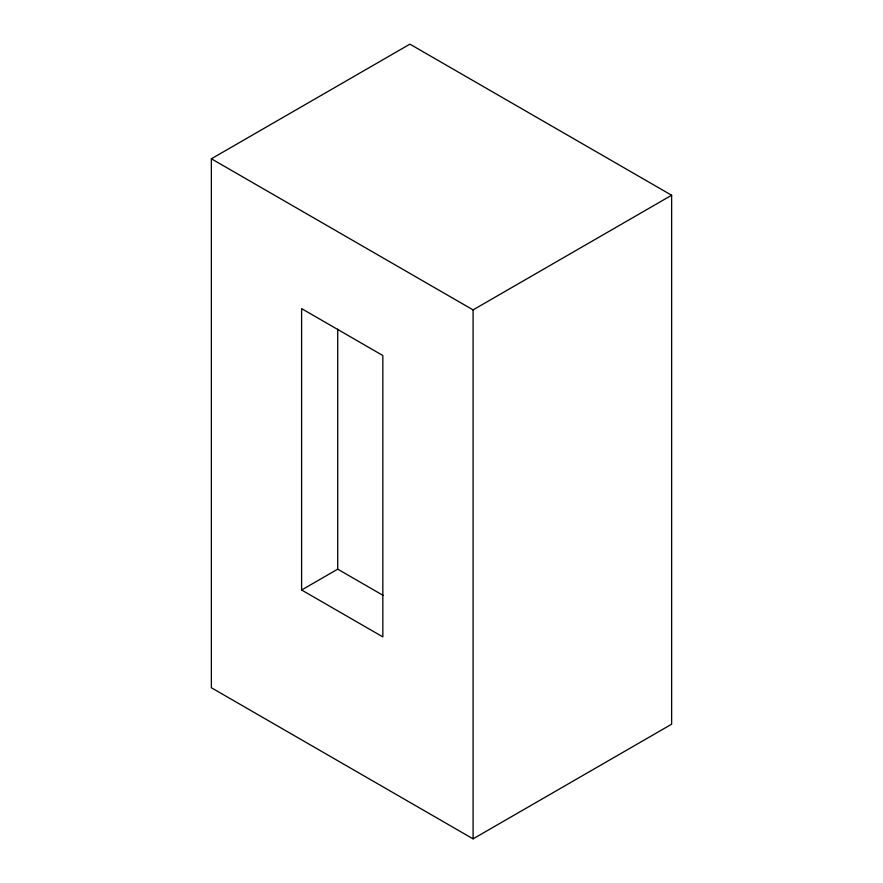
<?xml version="1.0" encoding="UTF-8"?>
<svg xmlns="http://www.w3.org/2000/svg" width="883" height="883" viewBox="0 0 883 883"><rect width="100%" height="100%" fill="white"/><g stroke="black" fill="none" stroke-linecap="round" stroke-linejoin="round"><path stroke-width="1.32" d="M211.368 158.785L409.911 44.15L671.632 195.253L671.632 724.215L473.089 838.85L211.368 687.747L211.368 158.785L473.089 309.889L671.632 195.253M301.611 589.999L382.836 636.897L382.836 355.529L301.611 308.631L301.611 589.999L337.714 569.16L383.101 595.363M473.089 309.889L473.089 838.85M337.714 329.16L337.714 569.16"/></g></svg>
